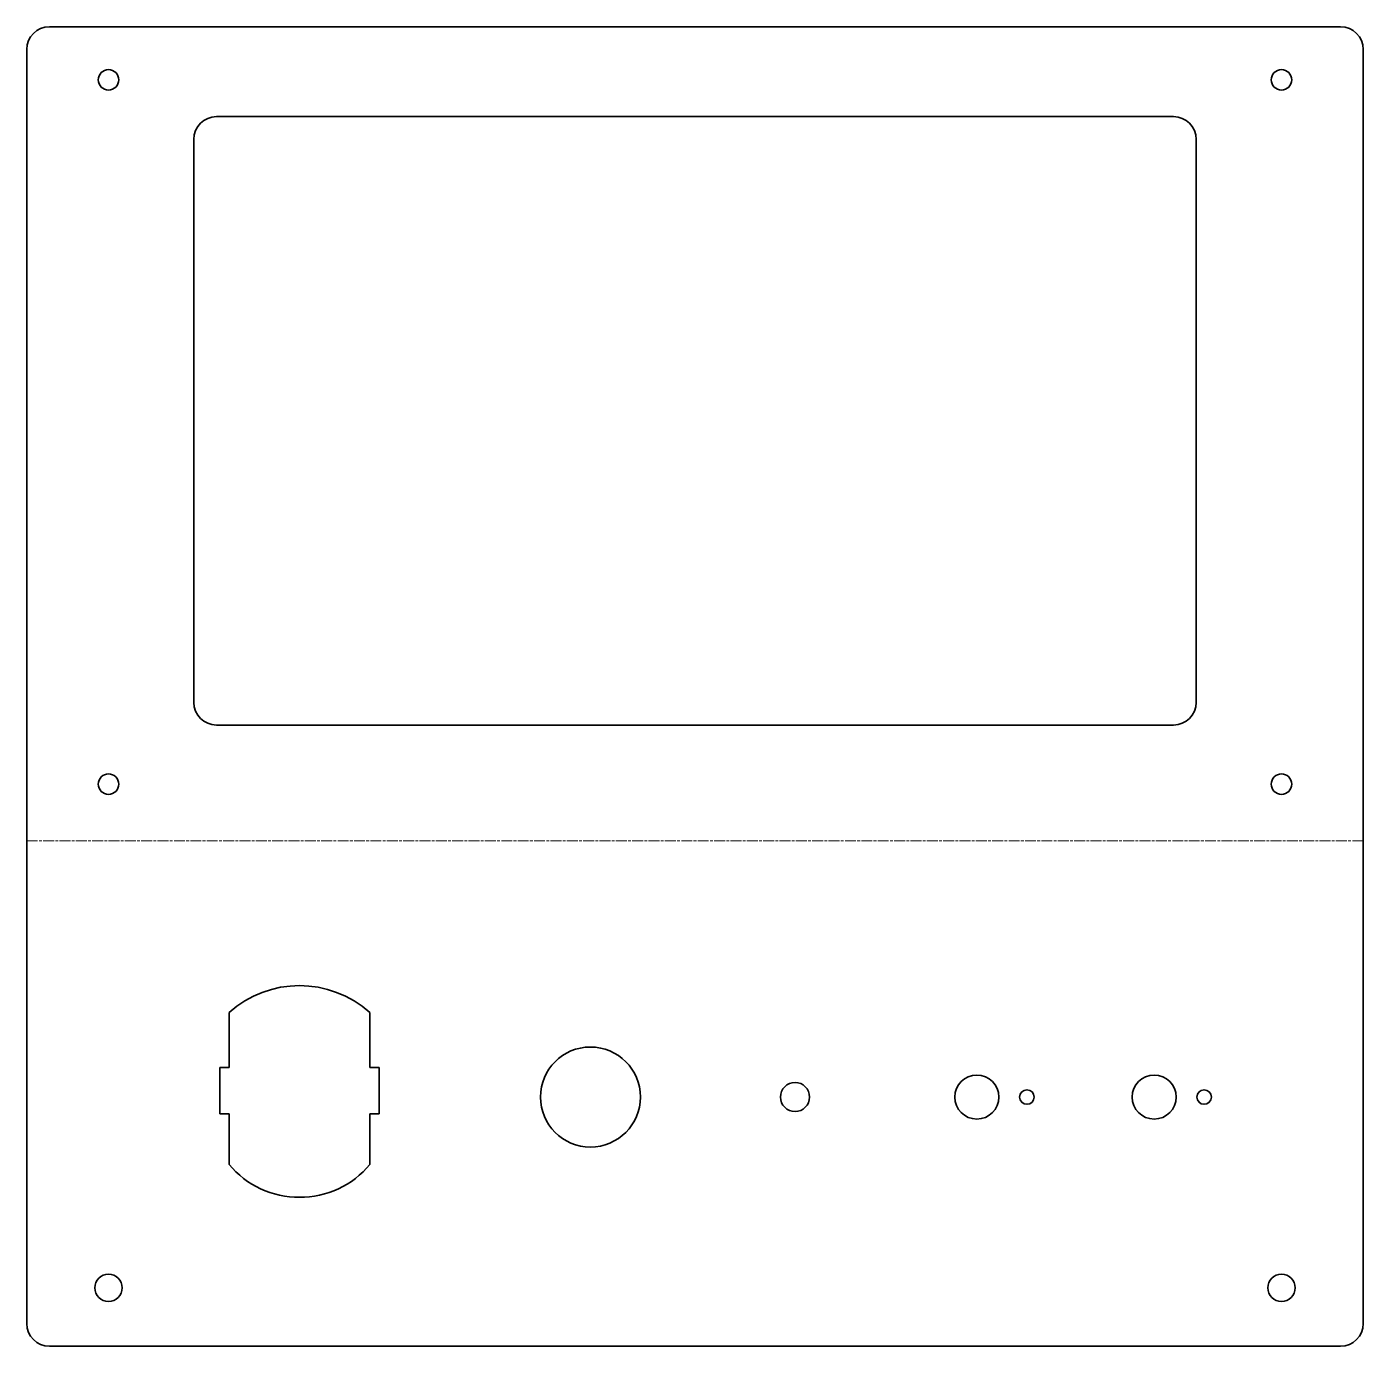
# Model space of a CAD drawing. Header units: inches. Extents: x 0 to 294, y 0 to 290.
import ezdxf

# ---------------------------------------------------------------- set-up
doc = ezdxf.new("R2010")
doc.units = ezdxf.units.IN
doc.header["$MEASUREMENT"] = 0
doc.linetypes.add('Chain', pattern=[13.68, 9.12, -1.14, 2.28, -1.14])
doc.layers.add('SIMUMAK Bend Centerline (ISO)', color=7, linetype='Chain', lineweight=9)
doc.layers.add('SIMUMAK Visible (ISO)', color=7, linetype='Continuous', lineweight=35)

# ---------------------------------------------------------------- blocks, each defined once
blk = doc.blocks.new('DSPY-MAQ-01-CF01_Sheet_2_DSPY-MAQ-01-CF01 - Desplegada')
at = {"layer": 'SIMUMAK Bend Centerline (ISO)', "ltscale": 0.263158}
blk.add_line((147, -34), (-147, -34), dxfattribs=at)
at = {"layer": 'SIMUMAK Visible (ISO)'}
for p, q in [((-142, 145.2), (142, 145.2)), ((-147, -140.2), (-147, 140.2)), ((147, 140.2), (147, -140.2)), ((-105.25, 125.41), (105.25, 125.41)), ((-110.25, -3.49), (-110.25, 120.41)), ((110.25, 120.41), (110.25, -3.49)), ((105.25, -8.49), (-105.25, -8.49)), ((-102.5, -83.85), (-102.5, -71.77)), ((-71.5, -71.77), (-71.5, -83.85)), ((-104.5, -83.85), (-102.5, -83.85)), ((-104.5, -94.05), (-104.5, -83.85)), ((-71.5, -83.85), (-69.5, -83.85)), ((-69.5, -83.85), (-69.5, -94.05)), ((-102.5, -94.05), (-104.5, -94.05)), ((-102.5, -105.2), (-102.5, -94.05)), ((-71.5, -94.05), (-71.5, -105.2)), ((-69.5, -94.05), (-71.5, -94.05)), ((142, -145.2), (-142, -145.2))]:
    blk.add_line(p, q, dxfattribs=at)
for centre, radius in [((-129, 133.51), 2.25), ((129, 133.51), 2.25), ((-129, -21.49), 2.25), ((129, -21.49), 2.25), ((-23, -90.35), 11), ((22, -90.35), 3.2), ((62, -90.35), 4.85), ((101, -90.35), 4.85), ((73, -90.35), 1.6), ((112, -90.35), 1.6), ((-129, -132.34), 3), ((129, -132.34), 3)]:
    blk.add_circle(centre, radius, dxfattribs=at)
at = {"layer": 'SIMUMAK Visible (ISO)', "extrusion": (0, 0, -1)}
for centre, radius, start, end in [((142, 140.2), 5, 0, 90), ((-142, 140.2), 5, 90, 180), ((87, -89.03), 23.2, 48.0791, 131.9209), ((87, -92.17), 20.25, 220.0546, 319.9454), ((142, -140.2), 5, 270, 360), ((-142, -140.2), 5, 180, 270)]:
    blk.add_arc(centre, radius, start, end, dxfattribs=at)
at = {"layer": 'SIMUMAK Visible (ISO)'}
for centre, start, end in [((-105.25, 120.41), 90, 180), ((105.25, 120.41), 0, 90), ((-105.25, -3.49), 180, 270), ((105.25, -3.49), 270, 0)]:
    blk.add_arc(centre, 5, start, end, dxfattribs=at)

msp = doc.modelspace()

# ---------------------------------------------------------------- block references
msp.add_blockref('DSPY-MAQ-01-CF01_Sheet_2_DSPY-MAQ-01-CF01 - Desplegada', (147, 145.2))

doc.saveas('drawing.dxf')
